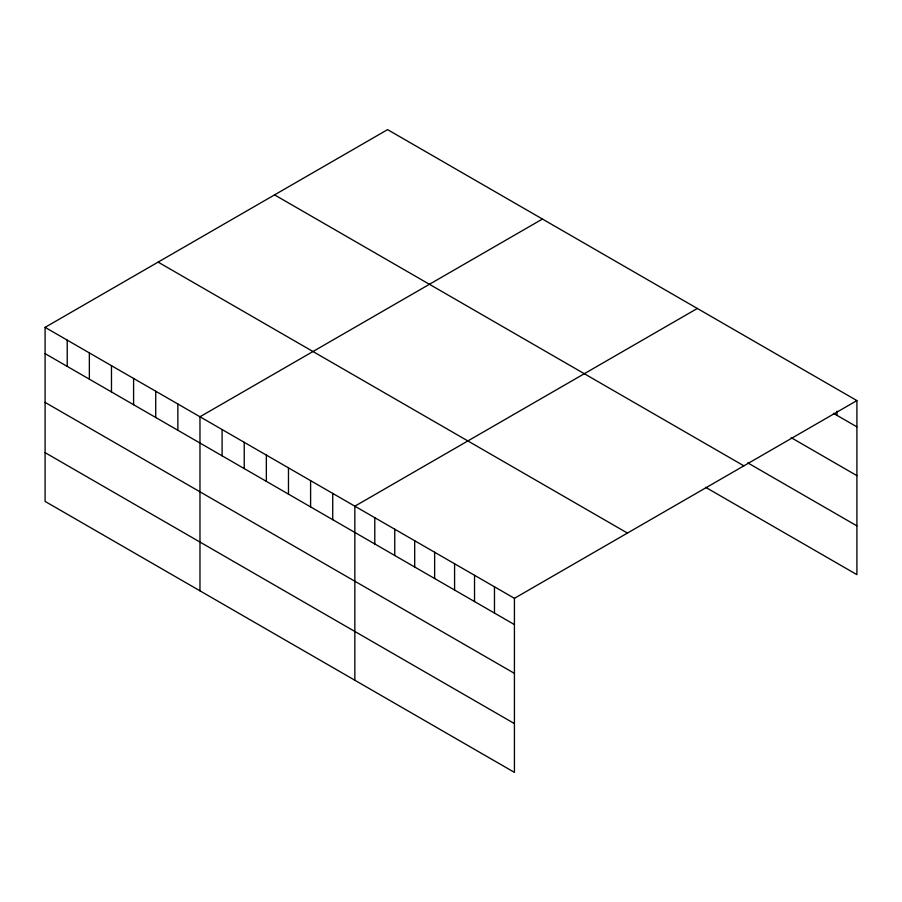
<?xml version="1.0" encoding="UTF-8"?>
<svg xmlns="http://www.w3.org/2000/svg" width="902" height="902" viewBox="0 0 902 902"><rect width="100%" height="100%" fill="white"/><g stroke="black" fill="none" stroke-linecap="round" stroke-linejoin="round"><path stroke-width="1.35" d="M45.1 327.358L514.422 598.319L514.422 772.371L45.1 501.411L45.1 327.358L387.578 129.629L856.9 400.589L856.9 574.642L705.544 487.26M542.452 219.039L199.973 416.769L199.973 590.833M697.336 308.461L354.847 506.191L354.847 680.243M514.422 598.319L856.9 400.589M833.437 413.308L856.9 426.849M791.201 437.684L856.9 475.625M747.781 462.873L856.9 525.877M274.558 194.877L743.879 465.838M158.121 262.11L627.442 533.071M45.1 353.618L514.422 624.579M45.1 402.393L514.422 673.354M45.1 452.646L514.422 723.596M836.955 411.188L836.955 415.337M494.476 586.796L494.476 613.067M474.531 575.284L474.531 601.544M454.585 563.773L454.585 590.032M434.64 552.25L434.64 578.52M414.695 540.738L414.695 566.997M394.749 529.226L394.749 555.485M374.792 517.703L374.792 543.974M332.725 493.417L332.725 519.676M310.604 480.642L310.604 506.901M288.471 467.867L288.471 494.138M266.349 455.093L266.349 481.364M244.228 442.318L244.228 468.589M222.106 429.544L222.106 455.814M177.852 403.995L177.852 430.265M155.73 391.231L155.73 417.491M133.597 378.457L133.597 404.716M111.476 365.682L111.476 391.942M89.354 352.907L89.354 379.167M67.222 340.133L67.222 366.392"/></g></svg>
